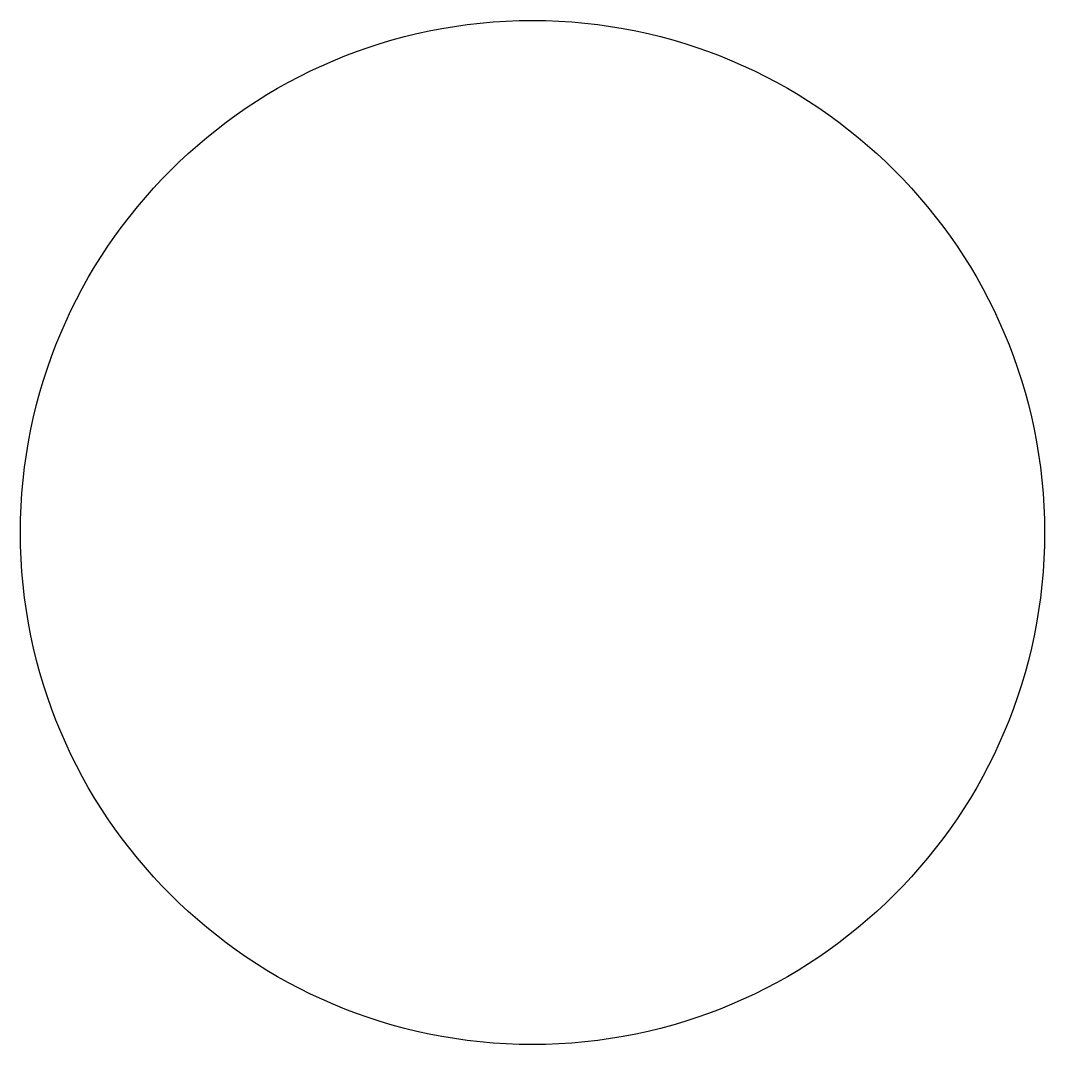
# Model space of a CAD drawing. Header units: metres. Extents: x 335 to 435, y -226 to -126.
import ezdxf

# ---------------------------------------------------------------- set-up
doc = ezdxf.new("R2010")
doc.units = ezdxf.units.M
doc.layers.add('DENETIM_NOTLARI', color=1, linetype='CONTINUOUS')

msp = doc.modelspace()

# ---------------------------------------------------------------- linework, layer by layer
at = {"layer": 'DENETIM_NOTLARI'}
msp.add_circle((385, -176), 50, dxfattribs=at)

doc.saveas('drawing.dxf')
